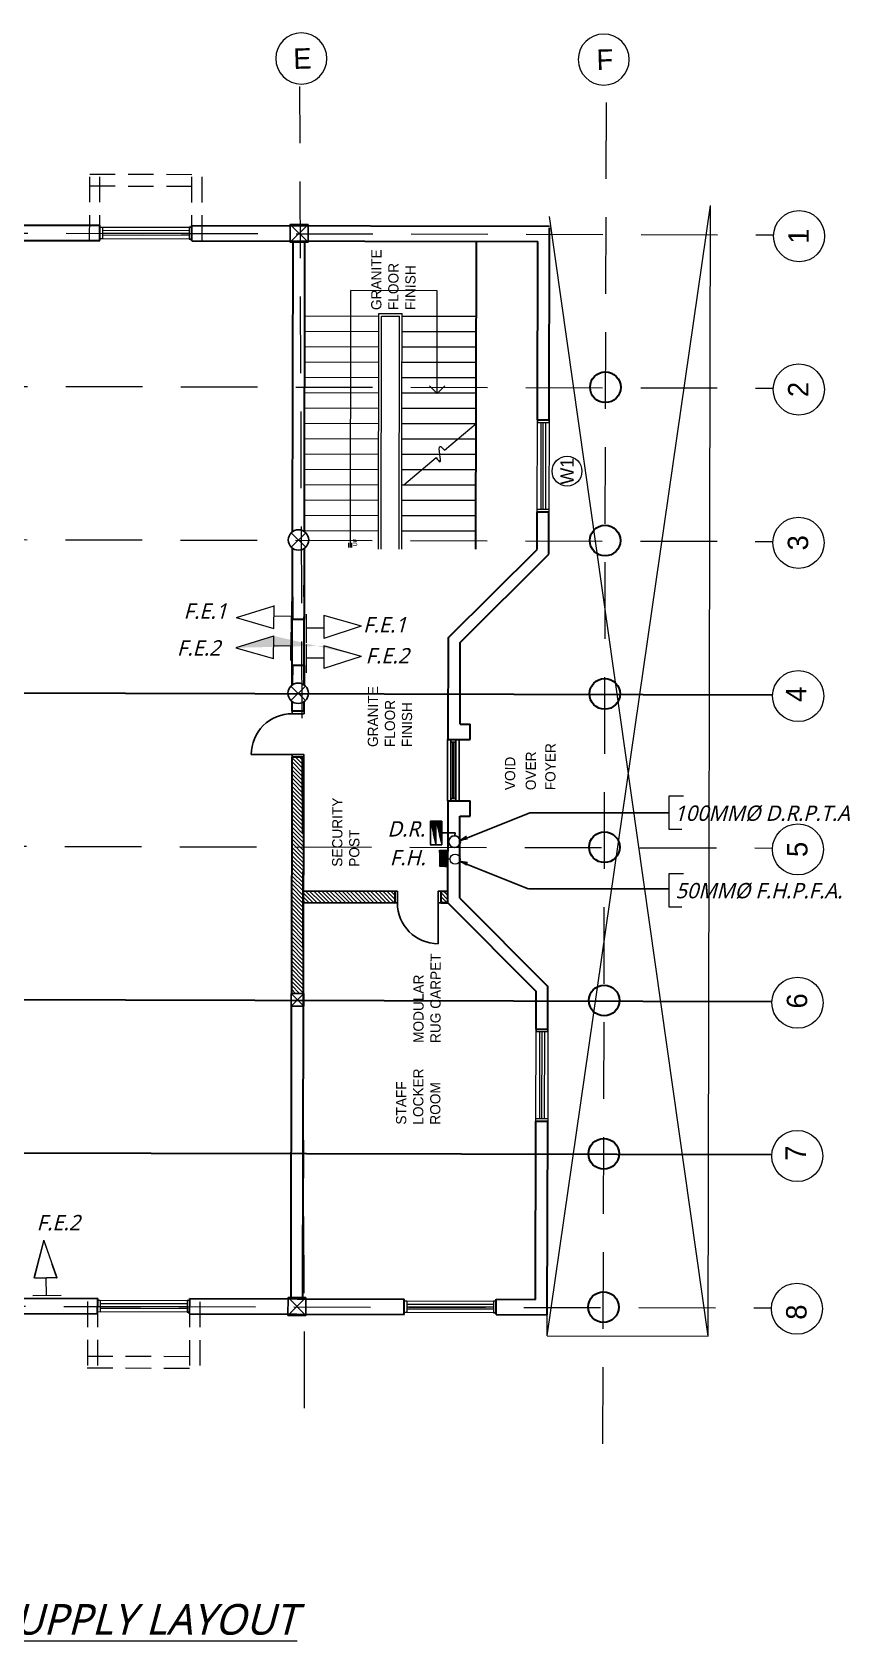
# Model space of a CAD drawing. Header units: millimetres. Extents: x -599088 to 175795, y -639251 to 31.
# Drawn here: x -271797 to -255793, y -247228 to -215749 of the extents above; entities that cross this region are included whole.
import ezdxf
from ezdxf.enums import TextEntityAlignment as Align

# ---------------------------------------------------------------- set-up
doc = ezdxf.new("R2010")
doc.units = ezdxf.units.MM
doc.header["$LTSCALE"] = 2
doc.header["$MEASUREMENT"] = 0
doc.linetypes.add('DASHED2', pattern=[0.375, 0.25, -0.125])
doc.layers.get('0').update_dxf_attribs({"lineweight": 5})
for name, color, linetype, lineweight in [('Dim', 8, 'Continuous', 13), ('Dim_int', 8, 'Continuous', 5), ('GRID', 8, 'Continuous', 5), ('gridlines', 8, 'DASHED2', 5), ('Handrails', 8, 'Continuous', 5), ('Hatch', 8, 'Continuous', 5), ('LAYER1', 8, 'Continuous', 5), ('Layer2', 8, 'Continuous', 25), ('Layer4', 8, 'Continuous', 5), ('text', 8, 'Continuous', 5), ('TEXT3', 8, 'Continuous', 5), ('WALLS', 8, 'Continuous', 35), ('WIN-DOOR', 8, 'Continuous', 13), ('win_doors', 8, 'Continuous', 13), ('WINDOWS_DOORS', 8, 'Continuous', 5)]:
    doc.layers.add(name, color=color, linetype=linetype, lineweight=lineweight)
doc.layers.add('DOORS', color=8, linetype='Continuous')
doc.layers.get('Dim').off()
doc.styles.add('LUCY', font='')
doc.styles.add('STYLUS', font='stylu.ttf')
doc.styles.get('LUCY').set_extended_font_data('Lucida Sans', italic=True)
pattern_1 = [(45, (-6039.71868, 0), (-0.08838834765, 0.08838834765), [])]

# ---------------------------------------------------------------- blocks, each defined once
blk = doc.blocks.new('Grid no')
at = {"layer": 'GRID'}
blk.add_circle((0, 500), 500, dxfattribs=at)
blk.add_attdef('GRNO', text='', height=400, dxfattribs=at).set_placement((0, 500), align=Align.MIDDLE_CENTER)
blk = doc.blocks.new('W1800')
at = {"layer": 'WIN-DOOR'}
for points in [[(0, 0), (230, 0), (230, -50), (0, -50)], [(0, -1800), (230, -1800), (230, -1750), (0, -1750)]]:
    blk.add_lwpolyline(points, close=True, dxfattribs=at)
at = {"layer": 'WINDOWS_DOORS'}
for p, q in [((0, -1800), (0, 0)), ((0, 0), (230, 0)), ((230, 0), (230, -1800)), ((69, -1750), (69, -50)), ((114, -50), (114, -1750)), ((161, -1750), (161, -50)), ((230, -1800), (0, -1800))]:
    blk.add_line(p, q, dxfattribs=at)
blk = doc.blocks.new('w1200')
for p, q in [((50, 230), (0, 230)), ((0, 165), (1200, 165)), ((0, 65), (1200, 65)), ((0, 0), (50, 0)), ((50, 230), (1200, 230)), ((50, 65), (50, 165)), ((50, 125), (1150, 125)), ((50, 105), (1150, 105)), ((50, 0), (1200, 0)), ((1200, 230), (1150, 230)), ((1150, 165), (1150, 65)), ((1150, 0), (1200, 0))]:
    blk.add_line(p, q)
blk = doc.blocks.new('d900l')
at = {"linetype": 'ByBlock'}
blk.add_line((50, 230), (50, 1030), dxfattribs=at)
for points in [[(0, 0), (50, 0), (50, 230), (0, 230)], [(850, 0), (900, 0), (900, 230), (850, 230)]]:
    blk.add_lwpolyline(points, close=True, dxfattribs=at)
blk.add_arc((50, 230), 800, 0, 90, dxfattribs=at)
blk = doc.blocks.new('250 COLUMN')
at = {"layer": 'LAYER1'}
for p, q in [((125, 125), (-125, -125)), ((-125, 125), (125, -125))]:
    blk.add_line(p, q, dxfattribs=at)
at = {"layer": 'Layer2'}
for p, q in [((-125, 125), (125, 125)), ((-125, 125), (-125, -125)), ((125, 125), (125, -125)), ((-125, -125), (125, -125))]:
    blk.add_line(p, q, dxfattribs=at)

msp = doc.modelspace()

# ---------------------------------------------------------------- hatches: boundary and pattern name
at = {"layer": 'Hatch'}
h = msp.add_hatch(dxfattribs=at)
h.set_pattern_fill('ANSI31', color=256, scale=450, angle=89.882, style=0)
h.set_pattern_definition([(134.88201, (-410522.89, -449913.396), (-39.85658, -39.692764), [])])
h.paths.add_polyline_path([(-266708, -229936), (-266711, -231686), (-266596, -231686), (-266593, -229936)])
h.paths.add_polyline_path([(-266593, -229936), (-266596, -231686), (-266481, -231686), (-266478, -229936)])
h.paths.add_polyline_path([(-266711, -231686), (-266717, -234561), (-266602, -234561), (-266596, -231686)])
h.paths.add_polyline_path([(-266596, -231686), (-266602, -234561), (-266487, -234561), (-266481, -231686)])
h = msp.add_hatch(dxfattribs=at)
h.set_pattern_fill('ANSI31', color=256, scale=450, angle=89.882, style=0)
h.set_pattern_definition([(134.88201, (-410320.48, -351622.72), (-39.85658, -39.692764), [])])
h.paths.add_polyline_path([(-266483, -232551), (-266484, -232781), (-264699, -232785), (-264698, -232555)])
h.paths.add_polyline_path([(-263798, -232557), (-263799, -232787), (-263659, -232787), (-263658, -232557)])
at = {"layer": 'TEXT3'}
h = msp.add_hatch(dxfattribs=at)
h.set_pattern_fill('ANSI31', color=4, style=0)
h.set_pattern_definition(pattern_1)
edge = h.paths.add_edge_path()
edge.add_line((-267811, -227794), (-267073, -228008))
edge.add_line((-267804, -227793), (-267067, -227564))
edge.add_line((-267073, -228012), (-267067, -227563))
edge.add_line((-265356, -227964), (-266090, -228203))
edge.add_line((-266090, -227755), (-266090, -228204))
edge.add_line((-265349, -227963), (-266090, -227759))
at = {"layer": 'TEXT3', "lineweight": 25}
h = msp.add_hatch(dxfattribs=at)
h.set_pattern_fill('ANSI31', color=4, style=0)
h.set_pattern_definition(pattern_1)
edge = h.paths.add_edge_path()
edge.add_line((-263894, -231187), (-263894, -231650))
edge.add_line((-264003, -231187), (-263777, -231187))
edge.add_line((-263777, -231648), (-263777, -231187))
edge.add_line((-264004, -231650), (-263778, -231650))
at = {"layer": 'TEXT3'}
h = msp.add_hatch(dxfattribs=at)
h.set_pattern_fill('ANSI31', color=4, style=0)
h.set_pattern_definition([(45, (23166.31681, 62243.69852), (-0.08838834765, 0.08838834765), [])])
h.paths.add_polyline_path([(-263824, -231757), (-263824, -232075), (-263676, -232075), (-263676, -231757)])
h = msp.add_hatch(dxfattribs=at)
h.set_pattern_fill('ANSI31', color=4, style=0)
h.set_pattern_definition(pattern_1)
edge = h.paths.add_edge_path()
edge.add_line((-271567, -239387), (-271760, -240131))
edge.add_line((-271566, -239394), (-271316, -240124))
edge.add_line((-271754, -240125), (-271305, -240118))

# ---------------------------------------------------------------- linework, layer by layer
at = {"layer": 'DOORS', "color": 1}
for p, q in [((-263442, -231578), (-262057, -231026)), ((-262046, -231024), (-259337, -231024)), ((-263442, -231578), (-263299, -231485)), ((-263442, -231969), (-262086, -232510)), ((-263442, -231969), (-263274, -232000)), ((-262074, -232512), (-259337, -232512))]:
    msp.add_line(p, q, dxfattribs=at)
for centre, start, end in [((-262046, -231054), 90, 111.7279), ((-262074, -232482), 248.2721, 270)]:
    msp.add_arc(centre, 30, start, end, dxfattribs=at)
for points in [[(-263442, -231578), (-263299, -231485), (-263272, -231547)], [(-263442, -231969), (-263274, -232000), (-263297, -232063)]]:
    msp.add_solid(points, dxfattribs=at)
at = {"layer": 'GRID', "color": 7}
msp.add_circle((-261328, -224340), 292, dxfattribs=at)
at = {"layer": 'gridlines', "ltscale": 3000}
for p, q in [((-266464, -242674), (-266557, -216815)), ((-260626, -243372), (-260557, -216827)), ((-295880, -219626), (-257285, -219714)), ((-295887, -222626), (-257291, -222714)), ((-295893, -225626), (-257298, -225714)), ((-295905, -231626), (-257310, -231714)), ((-295924, -240626), (-257329, -240714))]:
    msp.add_line(p, q, dxfattribs=at)
at = {"layer": 'Handrails'}
for p, q in [((-265019, -225864), (-265010, -221254)), ((-265010, -221254), (-264555, -221255)), ((-264559, -223105), (-264555, -221255)), ((-264969, -225864), (-264960, -221304)), ((-264960, -221304), (-264605, -221305)), ((-264614, -225865), (-264605, -221305)), ((-264564, -225865), (-264559, -223105)), ((-263726, -223931), (-263109, -223408)), ((-264522, -224605), (-263890, -224070))]:
    msp.add_line(p, q, dxfattribs=at)
msp.add_spline([(-263890, -224070), (-263816, -224158), (-263815, -223855), (-263726, -223931)], degree=3, dxfattribs=at)
at = {"layer": 'Hatch'}
for p, q in [((-265567, -225834), (-265557, -220806)), ((-263867, -220809), (-265557, -220806)), ((-263871, -222820), (-263867, -220809)), ((-263869, -222820), (-264019, -222670)), ((-263873, -222820), (-263723, -222670)), ((-265597, -225834), (-265597, -225744)), ((-265537, -225834), (-265537, -225744))]:
    msp.add_line(p, q, dxfattribs=at)
at = {"layer": 'LAYER1'}
for p, q in [((-261716, -241261), (-258520, -219138)), ((-258566, -241267), (-261671, -219356)), ((-258566, -241267), (-258520, -219138)), ((-266396, -219511), (-266747, -219861)), ((-266746, -219511), (-266397, -219861)), ((-266460, -221301), (-265010, -221304)), ((-266460, -221601), (-265011, -221604)), ((-264556, -221605), (-263106, -221608)), ((-264555, -221305), (-263105, -221308)), ((-266461, -221901), (-265011, -221904)), ((-264556, -221905), (-263106, -221908)), ((-266462, -222201), (-265012, -222204)), ((-264557, -222205), (-263107, -222208)), ((-266462, -222501), (-265012, -222504)), ((-264557, -222505), (-263107, -222508)), ((-266463, -222801), (-265013, -222804)), ((-264558, -222805), (-263108, -222808)), ((-266464, -223101), (-265014, -223104)), ((-264559, -223105), (-263109, -223108)), ((-266464, -223401), (-265014, -223404)), ((-264559, -223405), (-263109, -223408)), ((-266465, -223701), (-265015, -223704)), ((-264560, -223705), (-263462, -223707)), ((-263462, -223707), (-263110, -223708)), ((-266465, -224001), (-265015, -224004)), ((-264560, -224005), (-263819, -224007)), ((-263819, -224007), (-263110, -224008)), ((-266466, -224301), (-265016, -224304)), ((-264561, -224305), (-264169, -224306)), ((-264169, -224306), (-263111, -224308)), ((-266467, -224601), (-265017, -224604)), ((-264562, -224605), (-263112, -224608)), ((-266467, -224901), (-265017, -224904)), ((-264562, -224905), (-263112, -224908)), ((-266468, -225201), (-265018, -225204)), ((-264563, -225205), (-263113, -225208)), ((-266442, -225545), (-266726, -225827)), ((-266725, -225544), (-266443, -225828)), ((-266469, -225501), (-265019, -225504)), ((-264564, -225505), (-263114, -225508)), ((-266448, -228545), (-266732, -228827)), ((-266731, -228544), (-266449, -228828)), ((-266439, -240511), (-266790, -240861)), ((-266789, -240511), (-266440, -240861)), ((-261716, -241261), (-261715, -240811)), ((-261716, -241261), (-258566, -241267))]:
    msp.add_line(p, q, dxfattribs=at)
at = {"layer": 'Layer2'}
for points in [[(-266396, -219511), (-266397, -219861), (-266747, -219861), (-266746, -219511)], [(-266439, -240511), (-266440, -240861), (-266790, -240861), (-266789, -240511)]]:
    msp.add_lwpolyline(points, close=True, dxfattribs=at)
for centre in [(-266584, -225686), (-266590, -228686)]:
    msp.add_circle(centre, 200, dxfattribs=at)
at = {"layer": 'Layer4', "linetype": 'DASHED2', "ltscale": 1000}
for p, q in [((-270672, -219828), (-270669, -218528)), ((-270670, -218758), (-268470, -218762)), ((-270669, -218528), (-268469, -218532)), ((-270472, -219828), (-270469, -218528)), ((-268672, -219832), (-268669, -218532)), ((-268472, -219832), (-268469, -218532)), ((-270715, -240587), (-270717, -241887)), ((-270515, -240588), (-270517, -241888)), ((-268715, -240592), (-268717, -241892)), ((-268515, -240592), (-268517, -241892)), ((-270717, -241657), (-268517, -241662)), ((-270717, -241887), (-268517, -241892))]:
    msp.add_line(p, q, dxfattribs=at)
at = {"layer": 'TEXT3', "color": 4}
for p, q in [((-266724, -227452), (-266717, -226892)), ((-267803, -227203), (-267065, -227416)), ((-267796, -227202), (-267059, -226972)), ((-267065, -227420), (-267059, -226971)), ((-266721, -227184), (-267062, -227180)), ((-266431, -227136), (-266431, -227696)), ((-266090, -227164), (-266090, -227612)), ((-265349, -227371), (-266090, -227167)), ((-267804, -227793), (-267067, -227564)), ((-267073, -228012), (-267067, -227563)), ((-266732, -228043), (-266725, -227483)), ((-266431, -227404), (-266090, -227404)), ((-265356, -227372), (-266090, -227611)), ((-267811, -227794), (-267073, -228008)), ((-266730, -227763), (-267071, -227759)), ((-266431, -227728), (-266431, -228288)), ((-266090, -227755), (-266090, -228204)), ((-265349, -227963), (-266090, -227759)), ((-266431, -227995), (-266090, -227995)), ((-265356, -227964), (-266090, -228203)), ((-263824, -231757), (-263824, -232075)), ((-263743, -231923), (-263613, -231923)), ((-263676, -231757), (-263676, -232075)), ((-271567, -239387), (-271760, -240131)), ((-271566, -239394), (-271316, -240124)), ((-271754, -240125), (-271305, -240118)), ((-271518, -240468), (-271524, -240127)), ((-271786, -240472), (-271226, -240464))]:
    msp.add_line(p, q, dxfattribs=at)
at = {"layer": 'TEXT3', "color": 1}
for p, q in [((-259049, -230700), (-259337, -230700)), ((-259337, -230700), (-259337, -231348)), ((-259337, -231348), (-259083, -231348)), ((-259049, -232216), (-259337, -232216)), ((-259337, -232216), (-259337, -232864)), ((-259337, -232864), (-259083, -232864))]:
    msp.add_line(p, q, dxfattribs=at)
at = {"layer": 'TEXT3', "color": 4, "lineweight": 25}
for p, q in [((-263894, -231187), (-263894, -231650)), ((-263777, -231417), (-263520, -231417)), ((-263520, -231417), (-263524, -231476))]:
    msp.add_line(p, q, dxfattribs=at)
at = {"layer": 'TEXT3', "color": 4}
msp.add_circle((-263518, -231931), 100, dxfattribs=at)
at = {"layer": 'WALLS'}
for p, q in [((-274671, -219519), (-270471, -219528)), ((-270472, -219828), (-270471, -219528)), ((-268672, -219832), (-268671, -219532)), ((-268671, -219532), (-261671, -219546)), ((-261679, -223336), (-261671, -219581)), ((-274672, -219819), (-270472, -219828)), ((-268672, -219832), (-261902, -219846)), ((-266699, -225522), (-266687, -219861)), ((-266469, -225523), (-266457, -219861)), ((-266469, -225523), (-266457, -219861)), ((-263114, -225868), (-263102, -219843)), ((-261909, -223336), (-261902, -219846)), ((-261909, -223336), (-261679, -223336)), ((-261914, -225870), (-261913, -225136)), ((-261913, -225136), (-261683, -225136)), ((-261684, -225966), (-261683, -225136)), ((-266705, -228522), (-266699, -225849)), ((-266475, -228523), (-266469, -225850)), ((-266469, -225861), (-266469, -225850)), ((-263648, -227597), (-261914, -225870)), ((-263418, -227692), (-261684, -225966)), ((-266471, -226801), (-266471, -226571)), ((-266701, -226801), (-266702, -227236)), ((-266471, -226801), (-266472, -227236)), ((-266702, -227236), (-266472, -227236)), ((-263652, -229592), (-263648, -227597)), ((-263421, -229292), (-263418, -227692)), ((-266704, -228136), (-266705, -228522)), ((-266704, -228136), (-266474, -228136)), ((-266474, -228136), (-266475, -228523)), ((-295899, -228626), (-257304, -228714)), ((-266706, -229036), (-266705, -228849)), ((-266476, -229036), (-266475, -228850)), ((-266476, -229036), (-266706, -229036)), ((-263421, -229292), (-263221, -229293)), ((-263222, -229593), (-263221, -229293)), ((-263652, -229592), (-263222, -229593)), ((-266717, -234561), (-266708, -229936)), ((-266478, -229936), (-266708, -229936)), ((-266487, -234561), (-266478, -229936)), ((-263659, -232787), (-263654, -230792)), ((-263654, -230792), (-263224, -230793)), ((-263225, -231093), (-263224, -230793)), ((-263428, -232692), (-263425, -231092)), ((-263425, -231092), (-263225, -231093)), ((-266483, -232551), (-264698, -232555)), ((-264698, -232555), (-264699, -232785)), ((-263798, -232557), (-263799, -232787)), ((-263798, -232557), (-263658, -232557)), ((-266484, -232781), (-264699, -232785)), ((-263659, -232787), (-263799, -232787)), ((-263799, -232787), (-263659, -232787)), ((-263659, -232787), (-261932, -234521)), ((-263428, -232692), (-261702, -234426)), ((-261704, -235256), (-261702, -234426)), ((-295911, -234626), (-257316, -234714)), ((-266729, -240511), (-266718, -234811)), ((-266499, -240511), (-266488, -234811)), ((-261934, -235256), (-261932, -234521)), ((-261934, -235256), (-261704, -235256)), ((-261945, -240546), (-261937, -237056)), ((-261937, -237056), (-261707, -237056)), ((-261715, -240846), (-261707, -237056)), ((-295918, -237626), (-257322, -237714)), ((-274714, -240519), (-270514, -240528)), ((-270515, -240828), (-270514, -240528)), ((-268715, -240832), (-268714, -240532)), ((-268714, -240532), (-264514, -240540)), ((-264515, -240840), (-264514, -240540)), ((-262715, -240844), (-262714, -240544)), ((-262714, -240544), (-261945, -240546)), ((-274715, -240819), (-270515, -240828)), ((-268715, -240832), (-264515, -240840)), ((-262715, -240844), (-261715, -240846))]:
    msp.add_line(p, q, dxfattribs=at)
at = {"layer": 'WALLS', "color": 4, "lineweight": 25}
for p, q in [((-264003, -231648), (-264003, -231187)), ((-264003, -231187), (-263777, -231187)), ((-263777, -231648), (-263777, -231187)), ((-264004, -231650), (-263778, -231650))]:
    msp.add_line(p, q, dxfattribs=at)
at = {"layer": 'WALLS'}
for centre in [(-260578, -222698), (-260584, -225698), (-260590, -228698), (-260596, -231698), (-260602, -234698), (-260609, -237698), (-260615, -240698)]:
    msp.add_circle(centre, 300, dxfattribs=at)
at = {"layer": 'WALLS', "color": 4, "lineweight": 25}
msp.add_circle((-263531, -231590), 115, dxfattribs=at)

# ---------------------------------------------------------------- block references
at = {"layer": 'Dim', "rotation": 89.88201076116258}
msp.add_blockref('250 COLUMN', (-266602, -234686), dxfattribs=at)
at = {"layer": 'Hatch'}
ref = msp.add_blockref('Grid no', (-266513, -216764), dxfattribs=dict(at, xscale=-1, rotation=1.799145331124971))
ref.add_attrib('GRNO', 'E', dxfattribs={"layer": 'GRID', "height": 400, "rotation": 1.7991, "style": 'STYLUS'}).set_placement((-266507, -216264), align=Align.MIDDLE_CENTER)
ref = msp.add_blockref('Grid no', (-260595, -216785), dxfattribs=dict(at, xscale=-1, rotation=1.671921369408613))
ref.add_attrib('GRNO', 'F', dxfattribs={"layer": 'GRID', "height": 400, "rotation": 1.6719, "style": 'STYLUS'}).set_placement((-260588, -216285), align=Align.MIDDLE_CENTER)
ref = msp.add_blockref('Grid no', (-257286, -219740), dxfattribs=dict(at, rotation=269.8820107611626))
ref.add_attrib('GRNO', '1', dxfattribs={"layer": 'GRID', "height": 400, "rotation": 89.882, "style": 'STYLUS'}).set_placement((-256797, -219741), align=Align.MIDDLE_CENTER)
ref = msp.add_blockref('Grid no', (-257292, -222740), dxfattribs=dict(at, rotation=269.8820107611626))
ref.add_attrib('GRNO', '2', dxfattribs={"layer": 'GRID', "height": 400, "rotation": 89.882, "style": 'STYLUS'}).set_placement((-256803, -222741), align=Align.MIDDLE_CENTER)
ref = msp.add_blockref('Grid no', (-257298, -225740), dxfattribs=dict(at, rotation=269.8820107611626))
ref.add_attrib('GRNO', '3', dxfattribs={"layer": 'GRID', "height": 400, "rotation": 89.882, "style": 'STYLUS'}).set_placement((-256809, -225741), align=Align.MIDDLE_CENTER)
ref = msp.add_blockref('Grid no', (-257304, -228740), dxfattribs=dict(at, rotation=269.8820107611626))
ref.add_attrib('GRNO', '4', dxfattribs={"layer": 'GRID', "height": 400, "rotation": 89.882, "style": 'STYLUS'}).set_placement((-256846, -228705), align=Align.MIDDLE_CENTER)
ref = msp.add_blockref('Grid no', (-257310, -231740), dxfattribs=dict(at, rotation=269.8820107611626))
ref.add_attrib('GRNO', '5', dxfattribs={"layer": 'GRID', "height": 400, "rotation": 89.882, "style": 'STYLUS'}).set_placement((-256822, -231741), align=Align.MIDDLE_CENTER)
ref = msp.add_blockref('Grid no', (-257317, -234740), dxfattribs=dict(at, rotation=269.8820107611626))
ref.add_attrib('GRNO', '6', dxfattribs={"layer": 'GRID', "height": 400, "rotation": 89.882, "style": 'STYLUS'}).set_placement((-256828, -234706), align=Align.MIDDLE_CENTER)
ref = msp.add_blockref('Grid no', (-257323, -237740), dxfattribs=dict(at, rotation=269.8820107611626))
ref.add_attrib('GRNO', '7', dxfattribs={"layer": 'GRID', "height": 400, "rotation": 89.882, "style": 'STYLUS'}).set_placement((-256854, -237684), align=Align.MIDDLE_CENTER)
ref = msp.add_blockref('Grid no', (-257329, -240729), dxfattribs=dict(at, rotation=269.8820107611626))
ref.add_attrib('GRNO', '8', dxfattribs={"layer": 'GRID', "height": 400, "rotation": 89.882, "style": 'STYLUS'}).set_placement((-256840, -240796), align=Align.MIDDLE_CENTER)
at = {"layer": 'Layer2'}
for name, p, rotation in [('d900l', (-266478, -229936), 89.88201076114598), ('w1200', (-263439, -230792), 89.88201076116258), ('d900l', (-263798, -232557), 179.8820107611626)]:
    msp.add_blockref(name, p, dxfattribs=dict(at, rotation=rotation))
at = {"layer": 'win_doors'}
for p, rotation in [((-270472, -219793), 89.88201076116258), ((-261683, -225136), 179.8820107611626), ((-261707, -237056), 179.8820107611626), ((-270515, -240793), 89.88201076116258), ((-264515, -240805), 89.88201076116258)]:
    msp.add_blockref('W1800', p, dxfattribs=dict(at, rotation=rotation))

# ---------------------------------------------------------------- texts
at = {"layer": 'Dim_int', "color": 7, "style": 'STYLUS'}
msp.add_attdef('W1', text='', height=260, rotation=89.882, dxfattribs=at).set_placement((-261328, -224340), align=Align.MIDDLE_CENTER)
at = {"layer": 'text', "char_height": 200, "width": 1801, "attachment_point": 7, "rotation": 89.882, "style": 'STYLUS'}
for s, insert in [('GRANITE FLOOR FINISH', (-264292, -221188)), ('GRANITE FLOOR FINISH', (-264359, -229738)), ('SECURITY POST', (-265390, -232081)), ('MODULAR RUG CARPET', (-263801, -235529)), ('STAFF LOCKER ROOM', (-263805, -237128))]:
    msp.add_mtext(s, dxfattribs=dict(at, insert=insert))
at = {"layer": 'text', "rotation": 89.882}
for s, insert, char_height, width, attachment_point in [('{\\fStylus BT|b0|i0|c0|p34;UP}', (-265516, -225811), 80, 68, 1), ('{\\fStylus BT|b0|i0|c0|p34;FOYER }', (-261552, -230583), 200, 1522.63, 7), ('{\\fStylus BT|b0|i0|c0|p34;VOID}', (-262341, -230581), 200, 1523, 7), ('{\\fStylus BT|b0|i0|c0|p34;OVER }', (-261935, -230582), 200, 1523, 7)]:
    msp.add_mtext(s, dxfattribs=dict(at, insert=insert, char_height=char_height, width=width, attachment_point=attachment_point))
at = {"layer": 'TEXT3', "color": 1, "style": 'LUCY'}
msp.add_text('%%uTHIRD FLOOR WATER SUPPLY LAYOUT', height=600, dxfattribs=at).set_placement((-280626, -247108))
at = {"layer": 'TEXT3', "color": 1, "char_height": 300, "width": 15498, "attachment_point": 1, "style": 'LUCY'}
for s, insert in [('F.E.1', (-268834, -226927)), ('F.E.1', (-265321, -227195)), ('F.E.2', (-268964, -227648)), ('F.E.2', (-265273, -227801)), ('100MM%%c D.R.P.T.A', (-259230, -230882)), ('D.R.', (-264845, -231189)), ('F.H.', (-264798, -231750)), ('50MM%%c F.H.P.F.A.', (-259206, -232398)), ('F.E.2', (-271710, -238894))]:
    msp.add_mtext(s, dxfattribs=dict(at, insert=insert))

doc.saveas('drawing.dxf')
